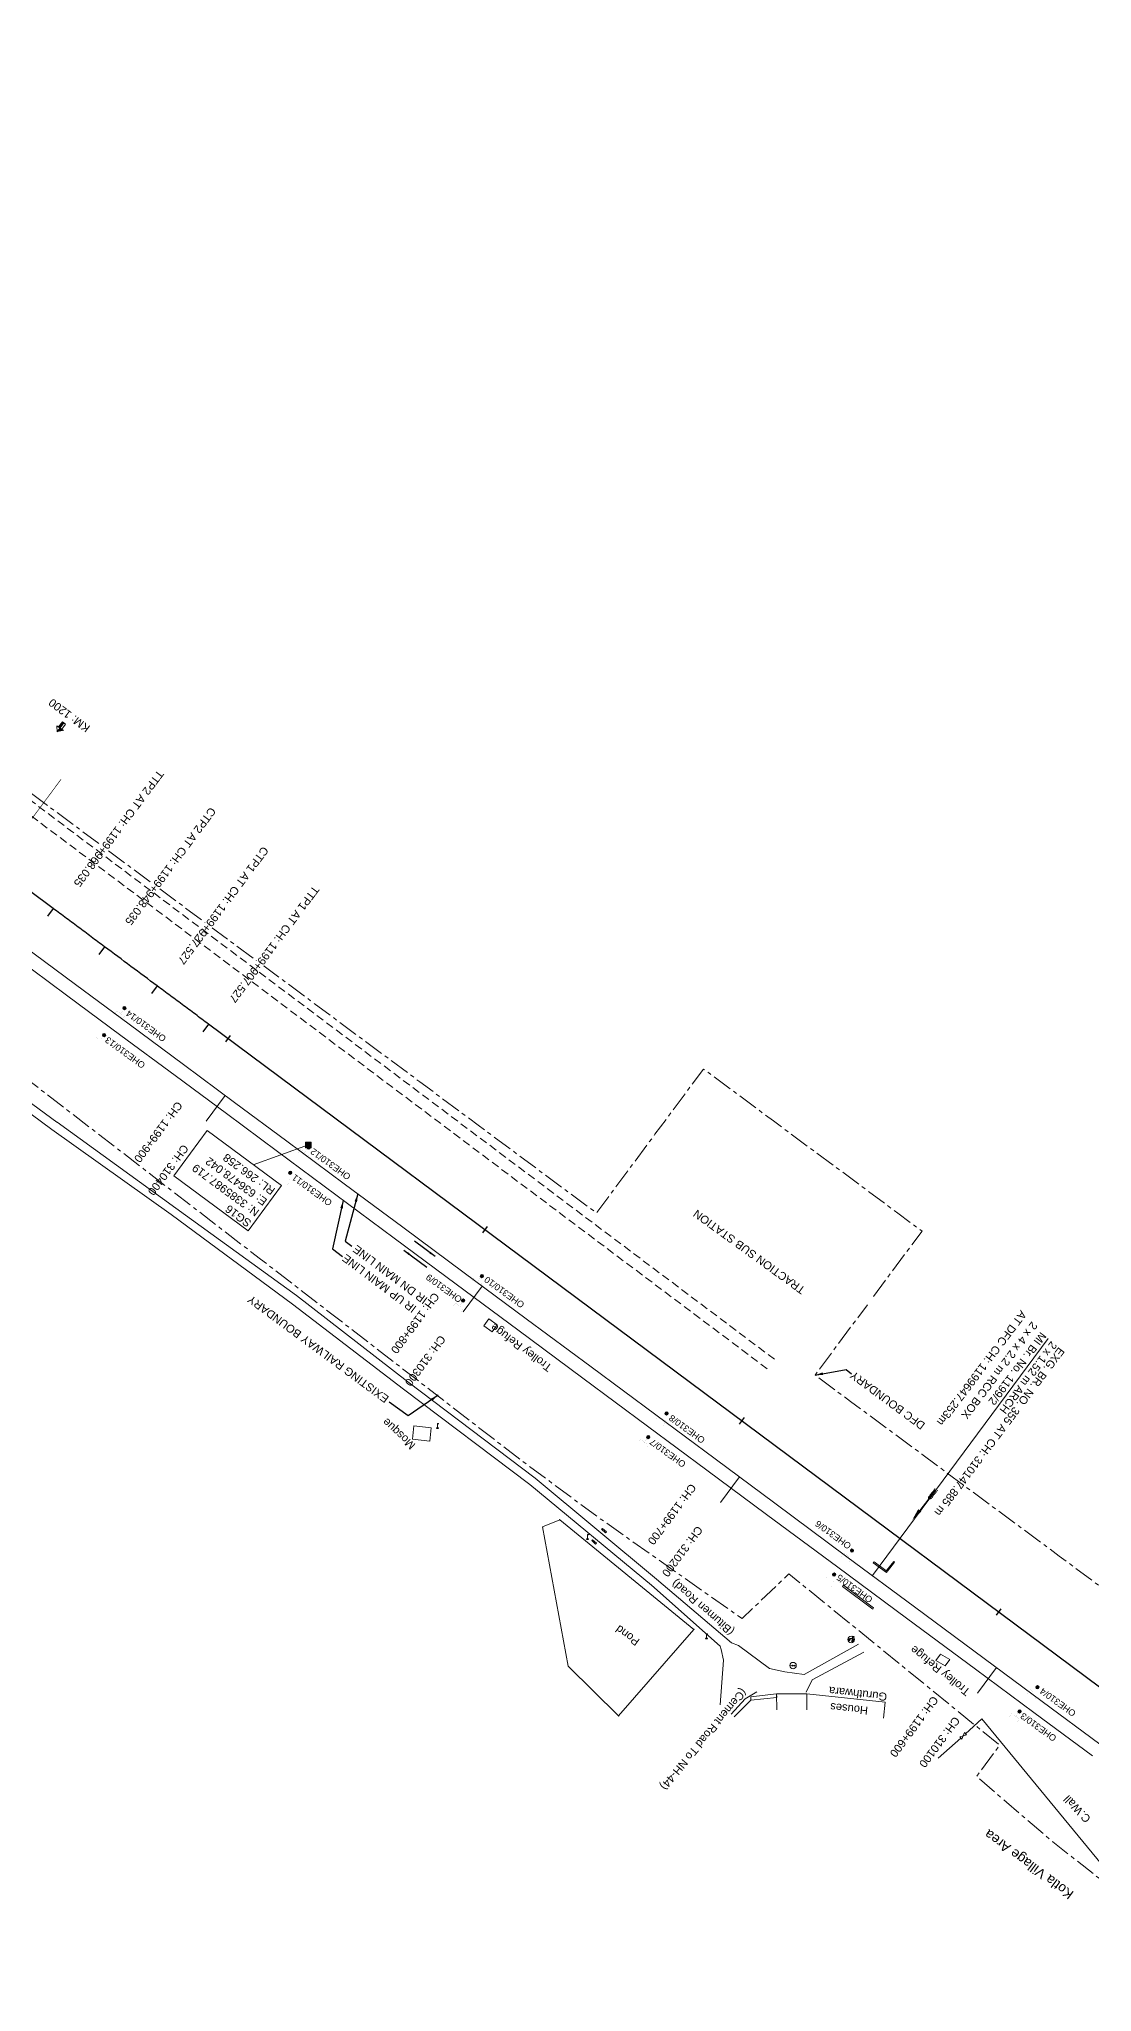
# Model space of a CAD drawing. Header units: metres. Extents: x 628798 to 649928, y 3375999 to 3390963.
# Drawn here: x 636394 to 636723, y 3385723 to 3386333 of the extents above; entities that cross this region are included whole.
import ezdxf
from ezdxf.enums import TextEntityAlignment as Align

# ---------------------------------------------------------------- set-up
doc = ezdxf.new("R2010")
doc.units = ezdxf.units.M
doc.header["$MEASUREMENT"] = 0
doc.header["$PDSIZE"] = 5
for name, pattern in [('CENTER', [2, 1.25, -0.25, 0.25, -0.25]), ('CENTER2', [1.125, 0.75, -0.125, 0.125, -0.125]), ('DASHED', [0.75, 0.5, -0.25]), ('PHANTOM2', [1.25, 0.625, -0.125, 0.125, -0.125, 0.125, -0.125])]:
    doc.linetypes.add(name, pattern=pattern)
for name, color, linetype, lineweight in [('BRIDGE DETAILS PLAN', 7, 'Continuous', 0), ('Bridge Parapet', 7, 'Continuous', 0), ('C-ALIG-DG-LINE', 1, 'CENTER2', 70), ('C-ALIG-LABL-DG', 1, 'Continuous', 25), ('C-ALIG-LABL-DG-MARK', 1, 'Continuous', 25), ('Compound Wall', 251, 'Continuous', 0), ('CULVERT', 7, 'Continuous', 0), ('DFC BOUNDARY', 6, 'Continuous', 30), ('DFCC BOUNDARY', 6, 'CENTER', 0), ('Electric Pole', 251, 'Continuous', 0), ('Existing Chainage', 7, 'Continuous', 0), ('Existing IR Track', 143, 'Continuous', 0), ('Existing Railway Boundary', 7, 'CENTER', 0), ('flow direction', 7, 'Continuous', 0), ('Gate', 251, 'Continuous', 0), ('Km post', 1, 'Continuous', 13), ('Lamp_Post', 7, 'Continuous', 0), ('MATCH LINE', 7, 'Continuous', 0), ('OHE MAST', 8, 'Continuous', 0), ('POND', 5, 'Continuous', 0), ('Religious_Place', 251, 'Continuous', 0), ('Residential Building Pucca', 251, 'Continuous', 0), ('Retaining Wall', 251, 'Continuous', 0), ('River Text', 5, 'Continuous', 0), ('Subroad Edge', 34, 'Continuous', 0), ('Telephone_Pole', 8, 'Continuous', 0), ('Text', 251, 'Continuous', 0), ('TOPOSTYLEREMARK', 251, 'Continuous', 0), ('Trolley Stand', 251, 'Continuous', 0)]:
    doc.layers.add(name, color=color, linetype=linetype, lineweight=lineweight)
doc.layers.add('Road', color=1, linetype='Continuous')
doc.styles.add('ARIAL', font='arial.ttf')
doc.styles.get("Standard").update_dxf_attribs({"font": 'arial.ttf'})
doc.styles.add('Style-Arial', font='arial.ttf')
doc.styles.add('Text', font='arial.ttf', dxfattribs={"height": 2})
doc.dimstyles.new('ISO-25', dxfattribs={"dimtxt": 2.5, "dimasz": 2.5, "dimexe": 1.25, "dimexo": 0.625, "dimtad": 1, "dimtxsty": 'Standard', "dimcen": 2.5, "dimadec": 0, "dimazin": 0, "dimtfac": 1, "dimtmove": 0, "dimatfit": 3, "dimfxl": 1, "dimarcsym": 0})

# ---------------------------------------------------------------- blocks, each defined once
blk = doc.blocks.new('GT')
at = {"layer": 'Gate'}
for p, q in [((-0.5, -0.5), (-0.5, 0.5)), ((-0.5, 0.5), (0.5, -0.5)), ((0.5, 0.5), (0.5, -0.5))]:
    blk.add_line(p, q, dxfattribs=at)
at = {"layer": 'Gate', "flags": 128}
blk.add_lwpolyline([(0.5, 0.5), (-0.5, -0.5)], dxfattribs=at)
blk = doc.blocks.new('EP')
blk.add_hatch(color=8).paths.add_polyline_path([(0.31, -0.24), (0.31, 0), (-0.31, -0.19), (-0.31, 0.07), (-0.93, -0.01), (-0.21, 0.16), (-0.21, -0.05), (0.43, 0.15), (0.41, -0.1), (0.94, -0.01)])
at = {"color": 8}
for p, q in [((-0.93, -0.01), (-0.21, 0.16)), ((-0.31, 0.07), (-0.93, -0.01)), ((-0.31, -0.19), (-0.31, 0.07)), ((0.31, 0), (-0.31, -0.19)), ((-0.21, 0.16), (-0.21, -0.05)), ((-0.21, -0.05), (0.43, 0.15)), ((0.31, -0.24), (0.31, 0)), ((0.43, 0.15), (0.41, -0.1)), ((0.94, -0.01), (0.31, -0.24)), ((0.41, -0.1), (0.94, -0.01))]:
    blk.add_line(p, q, dxfattribs=at)
blk.add_circle((0, 0), 1, dxfattribs=at)
blk = doc.blocks.new('LP')
at = {"flags": 128}
for points in [[(0, 0), (0, 1.5)], [(0.25, 1.35), (0.44, 1.35)]]:
    blk.add_lwpolyline(points, dxfattribs=at)
for centre, radius, start, end in [((0.07, 0.99), 0.519, 57.64249, 97.31648), ((0.34, 1.33), 0.094, 11.70118, 168.04763)]:
    blk.add_arc(centre, radius, start, end)
at = {"extrusion": (0, 0, -1)}
blk.add_ellipse((0, 0.01), major_axis=(0.308, 0), ratio=0.400495, dxfattribs=at)
blk.add_ellipse((0.35, 1.36), major_axis=(0.0017, 0.0438), ratio=0.461056, start_param=1.74022, end_param=4.575836)
blk = doc.blocks.new('TP')
at = {"layer": 'Telephone_Pole'}
blk.add_hatch(color=8, dxfattribs=at).paths.add_polyline_path([(0.49, 0.08, -0.516403), (0.5, 0.04, 0.157799), (0.42, -0.19, 0.257253), (0.43, -0.21), (0.7, -0.4, 0.297943), (0.73, -0.4, 0.213635), (0.94, -0.09, 0.292624), (0.86, 0.1, 0.314672), (-0.86, 0.1, 0.297888), (-0.94, -0.1, 0.205841), (-0.73, -0.4, 0.297943), (-0.7, -0.4), (-0.43, -0.21, 0.257253), (-0.42, -0.19, 0.155164), (-0.5, 0.04, -0.510878), (-0.49, 0.08, -0.167449)])
at = {"layer": 'Telephone_Pole', "color": 8}
for p, q in [((-0.7, -0.4), (-0.43, -0.21)), ((0.7, -0.4), (0.43, -0.21))]:
    blk.add_line(p, q, dxfattribs=at)
blk.add_circle((0, 0), 1.03, dxfattribs=at)
for centre, radius, start, end in [((0.01, -1.13), 1.5, 55.36592, 125.23532), ((-0.48, 0.05), 0.0243, 109.21809, 217.46399), ((-0.82, -0.21), 0.402, 2.18439, 37.46399), ((0.01, -1.34), 1.5, 71.19434, 109.21809), ((0.82, -0.21), 0.402, 141.94645, 177.81561), ((0.48, 0.06), 0.0243, 321.94645, 71.19434), ((0.75, -0.06), 0.194, 350.12305, 55.36592), ((-0.44, -0.19), 0.0258, 304.47763, 2.18439), ((0.44, -0.19), 0.0258, 177.81561, 235.52237), ((0.72, -0.38), 0.0258, 235.52237, 301.88655), ((0.49, -0.01), 0.462, 301.88655, 350.12305)]:
    blk.add_arc(centre, radius, start, end, dxfattribs=at)
for p in [(-0.44, -0.22), (0.44, -0.22)]:
    blk.add_point(p, dxfattribs=at)
blk = doc.blocks.new('OHE MAST')
h = blk.add_hatch(color=256)
edge = h.paths.add_edge_path()
edge.add_arc((0, 0), 0.514, 0, 360)
at = {"const_width": 0.01, "flags": 128}
for points in [[(1.5, 3.5), (1.5, 2), (-1.5, 2), (-1.5, 3.5)], [(0, 2), (0, 0)]]:
    blk.add_lwpolyline(points, dxfattribs=at)
blk.add_circle((0, 0), 0.514)
blk = doc.blocks.new('River A')
at = {"layer": 'River Text'}
for p, q in [((0, 0), (-3.6, 7.5, -1499.5)), ((0.1, 6), (-3.5, 13.6, -1499.5)), ((0.1, 3.3), (-3.5, 10.8, -1499.5)), ((0.2, 9.9), (-3.4, 17.4, -1499.5)), ((0.3, 12.9), (-3.3, 20.5, -1499.5)), ((0.4, 16.4), (-3.2, 24, -1499.5)), ((0.5, 20.3), (-3.1, 27.8, -1499.5)), ((0.5, 22.3), (0, 0)), ((0, 0), (4, 7.4, -1499.5)), ((0.1, 6), (4.1, 13.4, -1499.5)), ((0.1, 3.3), (4.1, 10.7, -1499.5)), ((0.2, 9.9), (4.2, 17.2, -1499.5)), ((0.3, 12.9), (4.3, 20.3, -1499.5)), ((0.4, 16.4), (4.4, 23.8, -1499.5)), ((0.5, 20.3), (4.5, 27.7, -1499.5))]:
    blk.add_line(p, q, dxfattribs=at)
at = {"layer": 'River Text', "flags": 128}
blk.add_lwpolyline([(-0.7, -27.7), (0.5, 22.3)], dxfattribs=at)
at = {"layer": 'River Text', "extrusion": (0, 0, -1)}
blk.add_solid([(-3.5, -27.8), (1.3, -52.7), (4.8, -27.6)], dxfattribs=at)
blk = doc.blocks.new('Tick Hor')
blk.add_lwpolyline([(-0.5, 0), (0.5, 0)])
blk = doc.blocks.new('KM Post')
at = {"layer": 'Km post', "lineweight": 13}
h = blk.add_hatch(color=256, dxfattribs=at)
h.paths.add_polyline_path([(0, -8.9), (1.6, -8.9), (1.6, -3.8), (0, -3.8)])
h.paths.add_polyline_path([(0, -3.8), (0, 0), (-3.4, -3.8)])
for p, q in [((0, -8.9), (0, 0)), ((3.1, -3.8), (0, 0)), ((3.1, -3.8), (-3.4, -3.8))]:
    blk.add_line(p, q, dxfattribs=at)
blk.add_lwpolyline([(1.6, -3.8), (1.6, -8.9), (-1.6, -8.9), (-1.6, -3.8)], dxfattribs=at)
blk = doc.blocks.new('BM')
blk.add_hatch(color=256).paths.add_polyline_path([(-0.88, -0.88), (-0.88, 0.88), (0.88, 0.88), (0.88, -0.88)])
for p, q in [((0.88, 0.88), (-0.88, 0.88)), ((-0.88, 0.88), (-0.88, -0.88)), ((0.88, -0.88), (0.88, 0.88)), ((-0.88, -0.88), (0.88, -0.88))]:
    blk.add_line(p, q)

msp = doc.modelspace()

# ---------------------------------------------------------------- linework, layer by layer
at = {"layer": 'BRIDGE DETAILS PLAN', "flags": 128}
msp.add_lwpolyline([(636709.0524, 3385927.2079), (636654.1681, 3385853.1299)], dxfattribs=at)
at = {"layer": 'Bridge Parapet', "flags": 128}
for points in [[(636654.3943, 3385857.089), (636658.5366, 3385854.0952), (636658.8194, 3385854.4625), (636654.6771, 3385857.4562), (636654.3943, 3385857.089)], [(636644.8208, 3385849.7832), (636645.0916, 3385850.1665), (636654.5285, 3385843.0857), (636654.2575, 3385842.7021), (636644.8208, 3385849.7832)]]:
    msp.add_lwpolyline(points, close=True, dxfattribs=at)
at = {"layer": 'C-ALIG-DG-LINE', "color": 1, "linetype": 'Continuous', "lineweight": 30, "flags": 128}
msp.add_lwpolyline([(638262.7173, 3384673.347), (636446.8707, 3386025.4518), (636446.3532, 3386025.8371), (636445.8358, 3386026.2224), (636445.3183, 3386026.6077), (636444.8009, 3386026.9931), (636444.2834, 3386027.3784), (636443.7659, 3386027.7637), (636443.2485, 3386028.149), (636442.731, 3386028.5343), (636442.2136, 3386028.9196), (636441.6961, 3386029.3049), (636441.1786, 3386029.6903), (636440.6612, 3386030.0756), (636440.1437, 3386030.4609), (636439.6263, 3386030.8462), (636439.1088, 3386031.2315), (636438.5914, 3386031.6169), (636438.0739, 3386032.0022), (636437.5565, 3386032.3875), (636437.039, 3386032.7729), (636436.5216, 3386033.1582), (636436.0041, 3386033.5435), (636435.4867, 3386033.9289), (636434.9692, 3386034.3142), (636434.4518, 3386034.6996), (636433.9344, 3386035.0849), (636433.4169, 3386035.4703), (636432.8995, 3386035.8556), (636432.3821, 3386036.241), (636431.8646, 3386036.6263), (636431.3472, 3386037.0117), (636430.8298, 3386037.3971, -0.00006032), (636414.3841, 3386049.6489), (636413.8667, 3386050.0344), (636413.3494, 3386050.4199), (636412.8321, 3386050.8054), (636412.3148, 3386051.1909), (636411.7975, 3386051.5764), (636411.2802, 3386051.9619), (636410.7629, 3386052.3475), (636410.2456, 3386052.733), (636409.7283, 3386053.1185), (636409.2109, 3386053.504), (636408.6937, 3386053.8896), (636408.1764, 3386054.2751), (636407.6591, 3386054.6606), (636407.1418, 3386055.0462), (636406.6245, 3386055.4317), (636406.1072, 3386055.8172), (636405.5899, 3386056.2028), (636405.0726, 3386056.5883), (636404.5553, 3386056.9739), (636404.038, 3386057.3594), (636403.5207, 3386057.745), (636403.0035, 3386058.1305), (636402.4862, 3386058.5161), (636401.9689, 3386058.9016), (636401.4516, 3386059.2872), (636400.9343, 3386059.6728), (636400.417, 3386060.0583), (636399.8998, 3386060.4439), (636399.3825, 3386060.8294), (636398.8652, 3386061.215), (636398.3479, 3386061.6005), (636278.3777, 3386151.0209)], format="xyb", dxfattribs=at)
msp.add_lwpolyline([(636414.3841, 3386049.6489), (636413.8667, 3386050.0344), (636413.3494, 3386050.4199), (636412.8321, 3386050.8054), (636412.3148, 3386051.1909), (636411.7975, 3386051.5764), (636411.2802, 3386051.9619), (636410.7629, 3386052.3475), (636410.2456, 3386052.733), (636409.7283, 3386053.1185), (636409.2109, 3386053.504), (636408.6937, 3386053.8896), (636408.1764, 3386054.2751), (636407.6591, 3386054.6606), (636407.1418, 3386055.0462), (636406.6245, 3386055.4317), (636406.1072, 3386055.8172), (636405.5899, 3386056.2028), (636405.0726, 3386056.5883), (636404.5553, 3386056.9739), (636404.038, 3386057.3594), (636403.5207, 3386057.745), (636403.0035, 3386058.1305), (636402.4862, 3386058.5161), (636401.9689, 3386058.9016), (636401.4516, 3386059.2872), (636400.9343, 3386059.6728), (636400.417, 3386060.0583), (636399.8998, 3386060.4439), (636399.3825, 3386060.8294), (636398.8652, 3386061.215), (636398.3479, 3386061.6005)], dxfattribs=at)
at = {"layer": 'C-ALIG-LABL-DG-MARK', "color": 1, "linetype": 'Continuous', "lineweight": 25}
for p, q in [((636398.3479, 3386061.6005), (636396.5551, 3386059.1952)), ((636414.3841, 3386049.6489), (636412.5915, 3386047.2433)), ((636430.8298, 3386037.3971), (636429.0378, 3386034.9911)), ((636446.8707, 3386025.4518), (636445.079, 3386023.0456))]:
    msp.add_line(p, q, dxfattribs=at)
at = {"layer": 'Compound Wall', "flags": 128}
for points in [[(636610.9646, 3385808.9718), (636616.2224, 3385814.2378)], [(636683.2301, 3385803.7151), (636688.2905, 3385808.3536)], [(636736.8443, 3385749.4072), (636688.2905, 3385808.3536)], [(636674.6486, 3385796.0832), (636681.7824, 3385802.3887)]]:
    msp.add_lwpolyline(points, dxfattribs=at)
at = {"layer": 'CULVERT', "flags": 128}
for points in [[(636566.5031, 3385864.0698), (636566.7437, 3385864.3342), (636567.97, 3385863.2576), (636567.7294, 3385862.9932), (636566.5031, 3385864.0698)], [(636569.5945, 3385867.627), (636569.841, 3385867.8664), (636571.0793, 3385866.7978), (636570.8328, 3385866.5584), (636569.5945, 3385867.627)]]:
    msp.add_lwpolyline(points, close=True, dxfattribs=at)
at = {"layer": 'DFCC BOUNDARY', "ltscale": 5, "flags": 128}
for points in [[(636654.5261, 3385940.3931), (636669.6585, 3385960.7743), (636662.1193, 3385966.3722), (636643.5602, 3385980.1524), (636623.2864, 3385995.2004), (636603.0411, 3386010.2273), (636601.4082, 3386011.4389), (636586.2636, 3385991.0412), (636568.0107, 3385966.4571), (636550.348, 3385979.5622), (636531.0292, 3385993.896), (636512.8723, 3386007.4061), (636494.6223, 3386020.9855), (636478.6223, 3386032.853), (636462.6421, 3386044.7059), (636445.6824, 3386057.2864), (636428.7231, 3386069.8668), (636412.8636, 3386081.6666), (636396.9152, 3386093.5326), (636381.1027, 3386105.2279), (636365.4251, 3386116.8234), (636349.468, 3386128.6377), (636333.5586, 3386140.4168), (636317.7135, 3386152.2062), (636301.7194, 3386164.1064), (636285.757, 3386175.9393), (636269.6961, 3386187.8452), (636253.6842, 3386199.7353), (636237.5515, 3386211.7151), (636221.8027, 3386223.4057), (636206.045, 3386235.1031), (636187.1562, 3386249.1232), (636153.4881, 3386274.1306), (636138.7328, 3386285.1), (636122.4567, 3386297.1865), (636106.2444, 3386309.2256), (636090.1404, 3386321.1956), (636086.5862, 3386323.8375), (636089.3865, 3386327.6049), (636085.2267, 3386331.2857), (635984.4865, 3386406.8745), (635943.3489, 3386437.391), (635902.6426, 3386468.2123), (635872.4887, 3386491.6441), (635687.0199, 3386629.677)], [(638512.7428, 3384521.713), (638504.2228, 3384528.0973), (638522.1163, 3384552.1771), (638518.1846, 3384555.1232), (638514.2321, 3384558.034), (638502.8078, 3384566.537), (638489.0841, 3384576.7696), (638484.2493, 3384580.3202), (638469.0821, 3384591.6224), (638453.673, 3384603.0822), (638442.7887, 3384611.1681), (638436.9671, 3384615.5207), (638433.1239, 3384618.3643), (638422.6768, 3384626.15), (638421.7616, 3384626.841), (638416.9885, 3384630.396), (638413.1012, 3384633.2849), (638408.3574, 3384636.8252), (638390.9872, 3384649.7597), (638375.2051, 3384661.4992), (638359.3145, 3384673.3195), (638342.4009, 3384685.9192), (638325.1097, 3384698.8001), (638312.4131, 3384708.2627), (638299.5727, 3384717.8325), (638283.421, 3384729.8812), (638267.2814, 3384741.9209), (638251.6382, 3384753.5751), (638235.9993, 3384765.2261), (638224.0076, 3384774.1592), (638212.0144, 3384783.0934), (638207.7475, 3384786.2668), (638203.5953, 3384789.3812), (638201.3188, 3384791.0703), (638183.4175, 3384766.9966), (638170.7093, 3384776.4258), (638155.9545, 3384787.3756), (638141.3247, 3384798.3001), (638126.6118, 3384809.2868), (638111.8422, 3384820.247), (638097.0315, 3384831.2376), (638082.1528, 3384842.145), (638067.464, 3384852.9132), (638051.7008, 3384864.6071), (638035.8973, 3384876.3309), (638021.4774, 3384887.0878), (638006.9332, 3384897.9374), (637991.016, 3384909.7218), (637975.1911, 3384921.438), (637959.0599, 3384933.4393), (637942.934, 3384945.4368), (637927.2777, 3384957.0663), (637896.6047, 3384979.8664), (637881.4445, 3384991.1435), (637866.0852, 3385002.5538), (637850.6639, 3385014.01), (637835.2895, 3385025.4333), (637819.8923, 3385036.8737), (637804.6903, 3385048.163), (637789.5352, 3385059.4175), (637773.3954, 3385071.4282), (637757.1659, 3385083.5056), (637741.3046, 3385095.2664), (637725.4311, 3385107.0364), (637708.0351, 3385119.9738), (637693.5501, 3385130.7463), (637676.8901, 3385143.1092), (637663.2517, 3385153.2332), (637647.9996, 3385164.5636), (637617.174, 3385187.4675), (637616.877, 3385187.6879), (637600.9579, 3385199.5024), (637585.8584, 3385210.7298), (637570.6517, 3385222.0369), (637537.9694, 3385246.2774), (637522.2745, 3385257.9344), (637506.6669, 3385269.5267), (637479.5547, 3385289.98), (637466.4628, 3385299.5728), (637446.4408, 3385314.3812), (637438.6568, 3385320.3072), (637421.6722, 3385332.9187), (637405.0042, 3385345.2944), (637391.3085, 3385355.4492), (637377.8187, 3385365.4512), (637362.1473, 3385377.0924), (637346.5681, 3385388.6652), (637330.1083, 3385400.8842), (637313.6382, 3385413.1108), (637298.0148, 3385424.704), (637282.3872, 3385436.3004), (637266.9825, 3385447.7133), (637251.5791, 3385459.1253), (637235.8659, 3385470.8031), (637220.0563, 3385482.5526), (637205.6315, 3385493.266), (637191.1464, 3385504.0243), (637174.5115, 3385516.3649), (637157.9133, 3385528.6782), (637120.7262, 3385556.2716), (637104.0968, 3385568.6199), (637087.4257, 3385580.9991), (637070.6661, 3385593.4508), (637053.8324, 3385605.9673), (637034.2942, 3385620.4796), (637014.7653, 3385634.9851), (636998.1564, 3385647.3079), (636981.6015, 3385659.5906), (636969.1935, 3385668.7954), (636949.2535, 3385683.5931), (636936.4575, 3385693.0907), (636916.0981, 3385708.2022), (636899.9485, 3385720.1875), (636883.8755, 3385732.116), (636866.7664, 3385744.807), (636849.7275, 3385757.446), (636833.4569, 3385769.5225), (636817.1829, 3385781.6015), (636801.7437, 3385793.0709), (636786.3029, 3385804.5415), (636767.6725, 3385818.3509), (636749.0781, 3385832.1337), (636730.7948, 3385845.6945), (636712.5357, 3385859.2373), (636690.971, 3385875.2246), (636669.5582, 3385891.0993), (636647.3051, 3385907.5924), (636636.2611, 3385915.7926), (636652.5971, 3385937.795)]]:
    msp.add_lwpolyline(points, dxfattribs=at)
at = {"layer": 'Existing Chainage', "color": 7, "linetype": 'Continuous', "lineweight": 13, "flags": 128}
for points in [[(636446.0954, 3385995.1614), (636452.0537, 3386003.1925)], [(636526.374, 3385935.5339), (636532.3319, 3385943.5653)], [(636606.6804, 3385875.9514), (636612.6416, 3385883.9804)], [(636686.9844, 3385816.3634), (636692.9477, 3385824.3908)]]:
    msp.add_lwpolyline(points, dxfattribs=at)
at = {"layer": 'Existing IR Track', "flags": 128}
for points in [[(636722.8768, 3385796.7855), (636704.5828, 3385810.3542), (636686.3237, 3385823.897), (636664.7667, 3385839.8786), (636643.3539, 3385855.7533), (636621.1055, 3385872.243), (636602.4886, 3385886.066), (636583.9292, 3385899.8464), (636563.6857, 3385914.872), (636543.4404, 3385929.8988), (636524.1302, 3385944.2263), (636504.7873, 3385958.5779), (636486.6063, 3385972.106), (636468.3831, 3385985.6654), (636452.4099, 3385997.5131), (636436.4298, 3386009.3659), (636419.4684, 3386021.9477), (636402.4837, 3386034.5469), (636386.5988, 3386046.3656)], [(636725.1985, 3385800.4324), (636707.1636, 3385813.8301), (636689.1122, 3385827.2401), (636667.3507, 3385843.363), (636646.2098, 3385859.0262), (636623.6816, 3385875.7836), (636605.0982, 3385889.5811), (636586.5255, 3385903.3706), (636566.2889, 3385918.3788), (636546.0546, 3385933.3853), (636526.7255, 3385947.7243), (636507.5019, 3385961.9851), (636489.2007, 3385975.5983), (636471.3164, 3385988.9015), (636455.0016, 3386001.0054), (636439.0498, 3386012.8402), (636422.0607, 3386025.443), (636405.3473, 3386037.8412), (636389.1855, 3386049.8464)]]:
    msp.add_lwpolyline(points, dxfattribs=at)
at = {"layer": 'MATCH LINE', "linetype": 'PHANTOM2', "ltscale": 15, "const_width": 0.2}
msp.add_lwpolyline([(636400.8295, 3386102.01), (636325.3734, 3386000.229)], dxfattribs=at)
at = {"layer": 'POND', "flags": 128}
msp.add_lwpolyline([(636559.1927, 3385824.8278), (636574.9221, 3385809.2725), (636598.4103, 3385836.3124), (636556.5171, 3385870.616), (636551.1422, 3385868.3797), (636559.1927, 3385824.8278)], dxfattribs=at)
at = {"layer": 'POND'}
for p in [(636551.1422, 3385868.3797), (636556.5171, 3385870.616), (636598.4103, 3385836.3124), (636559.1927, 3385824.8278), (636574.9221, 3385809.2725)]:
    msp.add_point(p, dxfattribs=at)
at = {"layer": 'Religious_Place', "flags": 128}
for points in [[(636510.556, 3385895.7298), (636510.9795, 3385899.9699), (636516.417, 3385899.3687), (636515.9935, 3385895.1286), (636510.556, 3385895.7298)], [(636616.2224, 3385814.2378), (636616.1678, 3385815.3017), (636624.258, 3385816.1471), (636624.3126, 3385815.0825), (636616.2224, 3385814.2378)]]:
    msp.add_lwpolyline(points, close=True, dxfattribs=at)
at = {"layer": 'Residential Building Pucca', "flags": 128}
for points in [[(636624.2715, 3385811.1482), (636624.258, 3385816.1471), (636633.711, 3385816.1727), (636633.7245, 3385811.1738)], [(636633.7245, 3385811.1738), (636633.711, 3385816.1727), (636658.1238, 3385813.5719), (636657.5943, 3385808.6011)]]:
    msp.add_lwpolyline(points, dxfattribs=at)
at = {"layer": 'Retaining Wall', "flags": 128}
msp.add_lwpolyline([(636658.561, 3385854.706), (636660.806, 3385857.5413), (636661.0545, 3385857.3438), (636658.8705, 3385854.4854), (636658.561, 3385854.706)], close=True, dxfattribs=at)
at = {"layer": 'Subroad Edge', "flags": 128}
for points in [[(636606.9072, 3385830.0435), (636606.6106, 3385831.0599), (636585.1976, 3385850.1964), (636547.1392, 3385881.6449), (636507.6902, 3385911.4299), (636473.047, 3385937.9937), (636435.2025, 3385965.9405), (636397.8929, 3385992.5414), (636369.1673, 3386013.7949), (636329.0471, 3386043.3955), (636302.8667, 3386063.6785), (636257.6447, 3386099.9402), (636216.0622, 3386131.4637), (636168.256, 3386166.0826), (636132.8299, 3386192.1783), (636084.2884, 3386227.9427), (636057.6028, 3386247.5929), (636023.0419, 3386273.0428)], [(636612.3079, 3385831.298), (636610.1473, 3385832.1557), (636586.7004, 3385852.0046), (636548.8513, 3385883.6106), (636509.083, 3385913.6573), (636474.3358, 3385940.6742), (636436.5939, 3385967.9889), (636399.5488, 3385994.8691), (636399.5128, 3385994.8402), (636370.5142, 3386016.0814), (636330.8487, 3386045.163), (636304.5672, 3386065.3763), (636258.9233, 3386102.0898), (636217.429, 3386133.2682), (636169.2438, 3386168.2699), (636134.1947, 3386194.4297), (636086.0948, 3386230.0211), (636058.8541, 3386249.6207), (636024.4311, 3386275.0252)], [(636649.8717, 3385831.6787), (636632.8908, 3385822.2003)], [(636606.6632, 3385812.7798), (636607.6235, 3385826.7076), (636606.9072, 3385830.0435)], [(636632.8908, 3385822.2003), (636626.8271, 3385823.0378), (636622.0726, 3385824.1474), (636612.3079, 3385831.298)], [(636651.5347, 3385829.1995), (636635.3086, 3385820.5451), (636633.4552, 3385816.6882)], [(636618.061, 3385816.869), (636614.4047, 3385814.6448), (636610.1048, 3385809.8866)]]:
    msp.add_lwpolyline(points, dxfattribs=at)
at = {"layer": 'TOPOSTYLEREMARK', "flags": 128}
msp.add_lwpolyline([(636478.042, 3385987.719), (636460.8322, 3385981.5073)], dxfattribs=at)
at = {"layer": 'Trolley Stand', "flags": 128}
for points in [[(636536.9594, 3385931.5022), (636535.3808, 3385929.3042), (636532.8537, 3385931.2116), (636534.4326, 3385933.41), (636536.9594, 3385931.5022)], [(636676.8365, 3385824.93), (636673.986, 3385826.6121), (636675.4782, 3385828.5963), (636678.3287, 3385826.9142), (636676.8365, 3385824.93)]]:
    msp.add_lwpolyline(points, close=True, dxfattribs=at)

# ---------------------------------------------------------------- block references
at = {"layer": 'C-ALIG-LABL-DG', "color": 1, "linetype": 'Continuous', "lineweight": 25, "xscale": 2.500000000000003, "yscale": 2.500000000000003, "zscale": 2.500000000000003, "rotation": 233.328113455397}
for p in [(636452.908, 3386020.9564), (636533.1149, 3385961.2332), (636613.3217, 3385901.51), (636693.5286, 3385841.7869)]:
    msp.add_blockref('Tick Hor', p, dxfattribs=at)
at = {"layer": 'Electric Pole', "linetype": 'Continuous', "xscale": 0.9997814889996552, "yscale": 0.9997814889996552, "zscale": 0.9997814889996552, "rotation": 359.870099273837}
msp.add_blockref('EP', (636629.384, 3385825.0386), dxfattribs=at)
at = {"layer": 'Gate', "xscale": 1.963476412759986, "yscale": 0.9997814889998822, "zscale": 1.401087924280745, "rotation": 42.87009927384423}
msp.add_blockref('GT', (636682.5062, 3385803.0519), dxfattribs=at)
at = {"layer": 'Lamp_Post', "linetype": 'Continuous', "xscale": 0.9997814889996552, "yscale": 0.9997814889996552, "zscale": 0.9997814889996552, "rotation": 359.870099273837}
for p in [(636518.3472, 3385899.1934), (636565.2145, 3385864.5346), (636602.3161, 3385833.4911), (636647.9863, 3385832.6608)]:
    msp.add_blockref('LP', p, dxfattribs=at)
at = {"layer": 'OHE MAST', "color": 2, "rotation": 143.3908318566117}
for p in [(636420.584, 3386030.4737), (636414.2332, 3386022.0209), (636478.0718, 3385986.8988), (636472.3772, 3385979.0414), (636532.197, 3385946.7237), (636526.3229, 3385939.0627), (636589.8872, 3385903.8191), (636584.1757, 3385896.4257), (636647.7906, 3385860.9781), (636642.2067, 3385853.4604), (636705.7171, 3385818.236), (636700.1323, 3385810.7013)]:
    msp.add_blockref('OHE MAST', p, dxfattribs=at)
at = {"layer": 'River Text', "xscale": 0.1499234070063734, "yscale": 0.1499234070063734, "zscale": 0.1499234070063734, "rotation": 323.0462313080645}
msp.add_blockref('River A', (636671.5364, 3385876.7884), dxfattribs=at)
at = {"layer": 'Telephone_Pole', "linetype": 'Continuous', "xscale": 0.9997814889996552, "yscale": 0.9997814889996552, "zscale": 0.9997814889996552, "rotation": 359.870099273837}
msp.add_blockref('TP', (636647.5496, 3385833.1756), dxfattribs=at)
at = {"layer": 'TOPOSTYLEREMARK', "color": 7}
msp.add_blockref('BM', (636478.042, 3385987.719), dxfattribs=at)

# ---------------------------------------------------------------- texts
at = {"layer": 'BRIDGE DETAILS PLAN', "color": 10}
msp.add_text('AT DFC CH: 1199647.253m', height=2.5, rotation=233, dxfattribs=at).set_placement((636700.5127, 3385936.2215))
at = {"layer": 'BRIDGE DETAILS PLAN'}
for s, p in [('EXG. BR. NO. 355 AT CH: 310147.885 m', (636712.3872, 3385924.7133)), ('2 x 1.52 m ARCH ', (636710.0423, 3385926.6214))]:
    msp.add_text(s, height=2.5, rotation=233, dxfattribs=at).set_placement(p)
at = {"layer": 'BRIDGE DETAILS PLAN', "color": 10, "linetype": 'Continuous', "insert": (636709.2681, 3385928.7223), "char_height": 2.5, "width": 74.130693, "attachment_point": 1, "rotation": 233}
msp.add_mtext(' MI Br. No. 1199/2\\P2 x 4 x 2.2 m RCC BOX', dxfattribs=at)
at = {"layer": 'DFC BOUNDARY', "color": 10, "style": 'Text'}
msp.add_text('TRACTION SUB STATION', height=2.5, rotation=144, dxfattribs=at).set_placement((636633.4482, 3385942.9188))
at = {"layer": 'DFCC BOUNDARY', "linetype": 'Continuous', "ltscale": 5}
msp.add_text('DFC BOUNDARY', height=2.5, rotation=143.5, dxfattribs=at).set_placement((636647.6624, 3385916.1989), align=Align.MIDDLE_RIGHT)
at = {"layer": 'Existing Chainage', "color": 7, "lineweight": 0, "char_height": 2.5, "attachment_point": 4, "line_spacing_factor": 0.6, "style": 'Style-Arial'}
for s, insert, rotation in [('CH: 310400', (636439.8025, 3385987.3785), 233.4281534), ('CH: 310300', (636520.0814, 3385927.7508), 233.4306337), ('CH: 310200', (636600.3846, 3385868.1709), 233.4073895), ('CH: 310100', (636680.6865, 3385808.5846), 233.3921415)]:
    msp.add_mtext(s, dxfattribs=dict(at, insert=insert, rotation=rotation))
at = {"layer": 'Existing IR Track', "color": 7, "lineweight": 0}
for s, p in [('IR UP MAIN LINE', (636489.063, 3385952.7751)), ('IR DN MAIN LINE', (636492.4094, 3385955.6035))]:
    msp.add_text(s, height=2.5, rotation=143, dxfattribs=at).set_placement(p, align=Align.MIDDLE_RIGHT)
at = {"layer": 'Existing Railway Boundary', "linetype": 'Continuous', "ltscale": 5}
msp.add_text('EXISTING RAILWAY BOUNDARY', height=2.5, rotation=143.5, dxfattribs=at).set_placement((636460.2189, 3385940.8979), align=Align.RIGHT)
at = {"layer": 'OHE MAST'}
for s, p in [('OHE310/14', (636422.008, 3386029.9635)), ('OHE310/13', (636415.4909, 3386021.6434)), ('OHE310/12', (636479.6297, 3385986.8112)), ('OHE310/11', (636473.8436, 3385978.673)), ('OHE310/9', (636515.6784, 3385947.5426)), ('OHE310/10', (636533.8923, 3385946.789)), ('OHE310/8', (636591.5407, 3385903.556)), ('OHE310/7', (636585.5588, 3385896.047)), ('OHE310/6', (636637.2136, 3385870.5088)), ('OHE310/5', (636643.8934, 3385853.7186)), ('OHE310/4', (636707.3665, 3385818.1954)), ('OHE310/3', (636701.3108, 3385810.4216))]:
    msp.add_text(s, height=2, rotation=144, dxfattribs=at).set_placement(p, align=Align.RIGHT)
at = {"layer": 'Subroad Edge', "style": 'Text'}
msp.add_text('(Bitumen Road)', height=2.5, rotation=138.7081531, dxfattribs=at).set_placement((636611.2031, 3385836.0456))
at = {"layer": 'Text', "style": 'Text'}
for s, rotation, p in [('Trolley Refuge', 143.463545, (636554.3497, 3385918.6451)), ('Trolley Refuge', 141.3872313, (636684.9584, 3385817.2904)), ('(Cement Road To NH-44)', 230.3053839, (636613.2235, 3385818.1761))]:
    msp.add_text(s, height=2.5, rotation=rotation, dxfattribs=at).set_placement(p)
at = {"layer": 'Text'}
for s, rotation, p in [('Mosque', 137.1931505, (636511.6602, 3385894.1117)), ('Pond', 143.7487931, (636581.7113, 3385833.0333)), ('Guruthwara', 173.6852862, (636658.8649, 3385816.432)), ('Houses', 174.3338891, (636652.8881, 3385812.1741)), ('C.Wall', 133.8037181, (636722.5518, 3385777.3495))]:
    msp.add_text(s, height=2.5, rotation=rotation, dxfattribs=at).set_placement(p)
at = {"layer": 'Text', "color": 7}
msp.add_text('Kotla Village Area', height=3, rotation=143.4309358, dxfattribs=at).set_placement((636717.2778, 3385754.171))

# ---------------------------------------------------------------- leaders
at = {"layer": 'DFCC BOUNDARY', "linetype": 'Continuous', "lineweight": 0, "ltscale": 5}
msp.add_leader([(636636.2614, 3385915.7927), (636646.0088, 3385917.5783), (636647.6624, 3385916.1989)], dimstyle='ISO-25', override={"dimtxt": 3, "dimtad": 0, "dimdec": 3, "dimzin": 2, "dimtdec": 3}, dxfattribs=at)
at = {"layer": 'Existing IR Track', "color": 7, "lineweight": 0}
for points in [[(636493.4853, 3385972.4113), (636489.5122, 3385957.6034), (636491.5567, 3385956.0916)], [(636488.942, 3385970.3681), (636485.5295, 3385955.2273), (636488.684, 3385952.8947)]]:
    msp.add_leader(points, dimstyle='ISO-25', override={"dimtxt": 3, "dimtad": 0}, dxfattribs=at)
at = {"layer": 'Existing Railway Boundary', "linetype": 'Continuous', "ltscale": 5}
msp.add_leader([(636518.5143, 3385909.5031), (636509.2387, 3385903.0575), (636503.2493, 3385907.3351)], dimstyle='ISO-25', override={"dimtxt": 3, "dimasz": 2.5, "dimgap": 0.625, "dimtad": 0, "dimdec": 3, "dimzin": 2, "dimtdec": 3}, dxfattribs=at)
at = {"layer": 'flow direction', "lineweight": 0}
for points in [[(636507.8703, 3385954.8105), (636515.0376, 3385949.5151)], [(636517.6357, 3385952.8753), (636511.1308, 3385957.6791)]]:
    msp.add_leader(points, dimstyle='ISO-25', override={"dimtxt": 0.5, "dimasz": 2, "dimtad": 0}, dxfattribs=at)

# ---------------------------------------------------------------- next in the draw order: texts
at = {"layer": 'C-ALIG-LABL-DG', "color": 1, "linetype": 'Continuous', "lineweight": 25, "char_height": 2.5, "style": 'ARIAL', "bg_fill": 3, "box_fill_scale": 1.04, "bg_fill_color": 256, "bg_fill_true_color": 13158600, "bg_fill_transparency": 0}
for s, insert, width, attachment_point, rotation in [('KM: 1200', (636408.5925, 3386116.4504), 14.67118, 1, 143.3008085), ('TTP1 AT CH: 1199+907.527', (636454.1104, 3386032.6389), 44.561255, 6, 233.3281135), ('CH: 1199+900', (636437.9175, 3386000.8244), 22.502814, 4, 233.3281135), ('CH: 1199+800', (636518.1243, 3385941.1013), 22.502814, 4, 233.3281135), ('CH: 1199+700', (636598.3312, 3385881.3781), 22.502814, 4, 233.3281135), ('CH: 1199+600', (636673.9331, 3385815.0123), 22.502814, 4, 233.3281135)]:
    msp.add_mtext(s, dxfattribs=dict(at, insert=insert, width=width, attachment_point=attachment_point, rotation=rotation))

# ---------------------------------------------------------------- next in the draw order: linework, layer by layer
at = {"layer": 'TOPOSTYLEREMARK', "flags": 128}
msp.add_lwpolyline([(636469.6001, 3385975.0024), (636459.2217, 3385960.912), (636436.0613, 3385978.0949), (636446.4397, 3385992.1852), (636469.6001, 3385975.0024)], close=True, dxfattribs=at)

# ---------------------------------------------------------------- next in the draw order: block references
at = {"layer": 'C-ALIG-LABL-DG', "color": 1, "linetype": 'Continuous', "lineweight": 25, "xscale": 0.3933041122191769, "yscale": 0.3933041122191769, "zscale": 0.3933041122191769, "rotation": 143.3008084725388}
msp.add_blockref('KM Post', (636399.6114, 3386116.7836), dxfattribs=at)

# ---------------------------------------------------------------- next in the draw order: texts
at = {"layer": 'C-ALIG-LABL-DG', "color": 1, "linetype": 'Continuous', "lineweight": 25, "insert": (636438.0634, 3386044.5887), "char_height": 2.5, "width": 44.860948, "attachment_point": 6, "rotation": 233.3213728, "style": 'ARIAL', "bg_fill": 3, "box_fill_scale": 1.04, "bg_fill_color": 256, "bg_fill_true_color": 13158600, "bg_fill_transparency": 0}
msp.add_mtext('CTP1 AT CH: 1199+927.527', dxfattribs=at)
at = {"layer": 'TOPOSTYLEREMARK', "linetype": 'Continuous', "insert": (636447.7925, 3385970.08), "char_height": 2.5, "width": 27.774966, "attachment_point": 2, "rotation": 143.6261229}
msp.add_mtext('\\pxql;SG16\\PN: 3385987.719\\PE: 636478.042\\PRL: 266.258', dxfattribs=at)

# ---------------------------------------------------------------- next in the draw order: linework, layer by layer
at = {"layer": 'Existing IR Track', "flags": 128}
msp.add_lwpolyline([(636722.8768, 3385796.7855), (636704.5828, 3385810.3542), (636686.3237, 3385823.897), (636664.7667, 3385839.8786), (636643.3539, 3385855.7533), (636621.1055, 3385872.243), (636602.4886, 3385886.066), (636583.9292, 3385899.8464), (636563.6857, 3385914.872), (636543.4404, 3385929.8988), (636524.1302, 3385944.2263), (636504.7873, 3385958.5779), (636486.6063, 3385972.106), (636468.3831, 3385985.6654), (636452.4099, 3385997.5131), (636436.4298, 3386009.3659), (636419.4684, 3386021.9477), (636402.4837, 3386034.5469), (636386.5988, 3386046.3656)], dxfattribs=at)

# ---------------------------------------------------------------- next in the draw order: texts
at = {"layer": 'C-ALIG-LABL-DG', "color": 1, "linetype": 'Continuous', "lineweight": 25, "insert": (636421.6051, 3386056.8499), "char_height": 2.5, "width": 44.879894, "attachment_point": 6, "rotation": 233.3075491, "style": 'ARIAL', "bg_fill": 3, "box_fill_scale": 1.04, "bg_fill_color": 256, "bg_fill_true_color": 13158600, "bg_fill_transparency": 0}
msp.add_mtext('CTP2 AT CH: 1199+948.035', dxfattribs=at)

# ---------------------------------------------------------------- next in the draw order: texts
at = {"layer": 'C-ALIG-LABL-DG', "color": 1, "linetype": 'Continuous', "lineweight": 25, "insert": (636405.5628, 3386068.8061), "char_height": 2.5, "width": 44.580201, "attachment_point": 6, "rotation": 233.3008085, "style": 'ARIAL', "bg_fill": 3, "box_fill_scale": 1.04, "bg_fill_color": 256, "bg_fill_true_color": 13158600, "bg_fill_transparency": 0}
msp.add_mtext('TTP2 AT CH: 1199+968.035', dxfattribs=at)

# ---------------------------------------------------------------- next in the draw order: linework, layer by layer
at = {"layer": 'Existing Railway Boundary', "ltscale": 5, "flags": 128}
msp.add_lwpolyline([(635954.6645, 3386339.6926), (635956.6865, 3386338.1889), (635972.0823, 3386326.7391), (635987.7899, 3386315.0493), (636003.5308, 3386303.3347), (636019.0977, 3386291.765), (636034.6476, 3386280.2079), (636050.7681, 3386268.2256), (636066.8961, 3386256.2378), (636083.1084, 3386244.1987), (636099.3561, 3386232.1333), (636114.134, 3386221.1471), (636147.8198, 3386196.1265), (636166.7058, 3386182.1085), (636182.4635, 3386170.4111), (636198.2037, 3386158.7268), (636214.3364, 3386146.7471), (636230.3919, 3386134.8247), (636230.9614, 3386134.4025), (636228.154, 3386130.995), (636300.9317, 3386076.4069), (636382.1931, 3386014.4435), (636463.0816, 3385952.0584), (636544.2755, 3385889.3268), (636568.8921, 3385871.1182), (636613.4471, 3385839.7025), (636628.0709, 3385853.6506), (636650.5128, 3385835.4717), (636693.9069, 3385800.1065), (636686.7095, 3385790.4003), (636696.0629, 3385782.3378), (636710.473, 3385769.9165), (636766.0138, 3385726.4206), (636849.4668, 3385668.9836), (636931.64, 3385608.8479), (637013.8419, 3385548.1951), (637096.6082, 3385488.6336), (637121.9489, 3385470.2058), (637176.9181, 3385426.1737), (637258.1753, 3385363.4078), (637340.1494, 3385301.7514), (637422.2947, 3385241.0852), (637447.0788, 3385223.2045), (637528.2227, 3385160.8768), (637610.9552, 3385100.7612), (637694.8717, 3385041.953), (637753.3499, 3385002.2846), (637771.5944, 3384989.982), (637771.5944, 3384979.4924), (637852.0915, 3384922.0343), (637935.0162, 3384862.0714), (637993.4351, 3384821.4573), (638019.0158, 3384803.2052), (638102.4107, 3384745.0584), (638178.9785, 3384688.3398), (638237.6603, 3384636.8079), (638344.701, 3384557.2221), (638427.4112, 3384496.8586), (638448.446, 3384480.9508)], dxfattribs=at)
at = {"layer": 'Road', "linetype": 'DASHED', "lineweight": 13, "ltscale": 5, "flags": 128}
for points in [[(636623.5708, 3385920.7478), (636303.2572, 3386161.5411, 0.06736498), (636255.9992, 3386187.9808), (636255.4325, 3386188.2042, -0.06810955), (636208.5833, 3386214.5064), (636188.6496, 3386229.5841), (636160.5673, 3386250.8253, -0.05464124), (636129.1767, 3386280.4672), (636119.3687, 3386291.9972, 0.0535042), (636088.1128, 3386321.6463), (635787.8013, 3386550.9481, 0.01298241), (635775.1012, 3386560.1333), (635772.369, 3386562.0033, -0.00741719), (635760.2989, 3386570.5298), (635721.9712, 3386598.4667, -0.02215078), (635708.2637, 3386609.4194), (635698.717, 3386617.7663, 0.01359538), (635686.0713, 3386628.2299), (635665.4584, 3386644.3625)], [(636621.3175, 3385917.7503), (636301.0039, 3386158.5436, 0.06736498), (636254.6237, 3386184.4921), (636254.057, 3386184.7156, -0.06810955), (636206.3211, 3386211.5156), (636186.3874, 3386226.5933), (636158.3051, 3386247.8345, -0.05464124), (636126.3203, 3386278.0375), (636116.5124, 3386289.5675, 0.0535042), (636085.8371, 3386318.6658), (635785.5256, 3386547.9676, 0.01298241), (635772.9832, 3386557.0387), (635770.251, 3386558.9087, -0.00741719), (635758.0901, 3386567.4994), (635719.7623, 3386595.4363, -0.02215078), (635705.7954, 3386606.5963), (635696.2487, 3386614.9432, 0.01359538), (635683.7601, 3386625.2768), (635663.1472, 3386641.4094)]]:
    msp.add_lwpolyline(points, format="xyb", dxfattribs=at)

doc.saveas('drawing.dxf')
